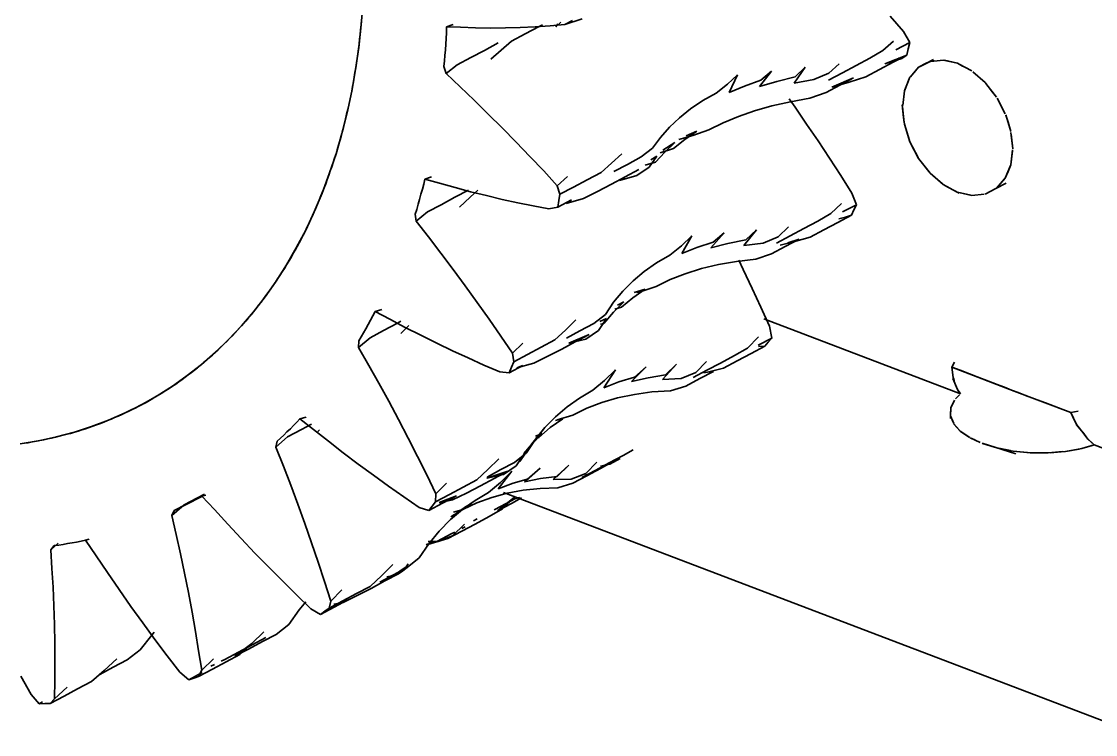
# Model space of a CAD drawing. Header units: millimetres. Extents: x 0 to 420, y 0 to 297.
# Drawn here: x 122.04 to 142.28, y 140.88 to 154.31 of the extents above; entities that cross this region are included whole.
import ezdxf

# ---------------------------------------------------------------- set-up
doc = ezdxf.new("R2010")
doc.units = ezdxf.units.MM
doc.header["$LTSCALE"] = 6
doc.layers.add('VISIVEL', color=7, linetype='Continuous', lineweight=35)

msp = doc.modelspace()

# ---------------------------------------------------------------- linework, layer by layer
at = {"layer": 'VISIVEL'}
for p, q in [((128.442, 154.249), (128.478, 154.681)), ((138.662, 154.121), (138.41, 154.413)), ((128.398, 153.825), (128.442, 154.249)), ((128.434, 154.157), (128.442, 154.249)), ((128.442, 154.249), (128.45, 154.341)), ((130.05, 154.101), (130.054, 154.209)), ((130.174, 154.253), (130.054, 154.209)), ((130.054, 154.209), (130.314, 154.205)), ((130.314, 154.205), (130.598, 154.193)), ((130.598, 154.193), (130.882, 154.189)), ((130.882, 154.189), (131.162, 154.193)), ((131.162, 154.193), (131.442, 154.201)), ((131.442, 154.201), (131.722, 154.213)), ((131.794, 154.217), (131.534, 154.077)), ((132.002, 154.229), (131.722, 154.213)), ((131.858, 154.249), (131.794, 154.217)), ((132.002, 154.229), (132.282, 154.253)), ((132.206, 154.297), (132.11, 154.213)), ((132.15, 154.269), (132.11, 154.213)), ((132.606, 154.365), (132.282, 154.253)), ((132.282, 154.253), (132.422, 154.329)), ((128.414, 153.977), (128.426, 154.069)), ((128.426, 154.069), (128.434, 154.157)), ((130.038, 153.885), (130.042, 153.993)), ((130.042, 153.993), (130.05, 154.101)), ((131.534, 154.077), (131.274, 153.941)), ((138.778, 153.917), (138.662, 154.121)), ((128.338, 153.409), (128.398, 153.825)), ((128.382, 153.705), (128.394, 153.797)), ((128.394, 153.797), (128.406, 153.885)), ((128.406, 153.885), (128.414, 153.977)), ((130.022, 153.673), (130.03, 153.781)), ((130.03, 153.781), (130.038, 153.885)), ((131.026, 153.909), (130.77, 153.769)), ((131.274, 153.941), (131.078, 153.773)), ((138.47, 153.941), (138.274, 153.765)), ((138.778, 153.917), (138.518, 153.777)), ((138.726, 153.681), (138.75, 153.797)), ((138.75, 153.797), (138.778, 153.917)), ((128.354, 153.525), (128.37, 153.617)), ((128.37, 153.617), (128.382, 153.705)), ((130.014, 153.569), (130.022, 153.673)), ((130.51, 153.633), (130.25, 153.497)), ((130.77, 153.769), (130.51, 153.633)), ((131.078, 153.773), (130.886, 153.601)), ((138.026, 153.621), (137.766, 153.485)), ((138.274, 153.765), (138.026, 153.621)), ((138.306, 153.517), (138.726, 153.681)), ((138.63, 153.613), (138.306, 153.517)), ((138.726, 153.681), (138.466, 153.545)), ((138.57, 153.625), (138.63, 153.613)), ((138.63, 153.613), (138.726, 153.681)), ((138.962, 153.457), (139.226, 153.597)), ((139.41, 153.585), (139.178, 153.561)), ((139.41, 153.585), (139.302, 153.573)), ((139.41, 153.585), (139.678, 153.525)), ((139.678, 153.525), (139.43, 153.581)), ((128.266, 152.997), (128.338, 153.409)), ((128.326, 153.349), (128.342, 153.437)), ((128.342, 153.437), (128.354, 153.525)), ((130.002, 153.465), (130.014, 153.569)), ((130.046, 153.333), (130.002, 153.465)), ((130.25, 153.497), (130.046, 153.333)), ((136.174, 153.377), (135.95, 153.089)), ((136.174, 153.377), (135.97, 153.205)), ((136.81, 153.449), (136.602, 153.149)), ((136.81, 153.449), (136.618, 153.269)), ((137.446, 153.517), (137.254, 153.337)), ((137.766, 153.485), (137.51, 153.345)), ((138.21, 153.409), (137.95, 153.269)), ((138.466, 153.545), (138.21, 153.409)), ((138.946, 153.449), (138.794, 153.273)), ((138.862, 153.353), (138.946, 153.449)), ((138.946, 153.449), (139.09, 153.525)), ((139.162, 153.561), (138.962, 153.457)), ((139.09, 153.525), (139.162, 153.561)), ((139.162, 153.561), (139.246, 153.569)), ((139.678, 153.525), (139.774, 153.473)), ((139.946, 153.381), (139.698, 153.513)), ((128.282, 153.085), (128.298, 153.173)), ((128.298, 153.173), (128.314, 153.261)), ((128.314, 153.261), (128.326, 153.349)), ((130.31, 153.081), (130.046, 153.333)), ((135.534, 153.305), (135.342, 153.129)), ((135.534, 153.305), (135.374, 152.977)), ((135.97, 153.205), (135.662, 153.097)), ((136.274, 153.185), (135.95, 153.089)), ((136.618, 153.269), (136.274, 153.185)), ((136.974, 153.217), (136.602, 153.149)), ((137.254, 153.337), (136.974, 153.217)), ((137.51, 153.345), (137.25, 153.209)), ((137.718, 153.249), (137.31, 153.077)), ((137.718, 153.249), (137.458, 153.113)), ((137.95, 153.269), (137.634, 153.169)), ((138.678, 153.009), (138.782, 153.261)), ((138.782, 153.261), (138.686, 153.025)), ((138.782, 153.261), (138.862, 153.353)), ((140.198, 153.165), (139.966, 153.365)), ((128.178, 152.593), (128.266, 152.997)), ((128.246, 152.909), (128.266, 152.997)), ((128.266, 152.997), (128.282, 153.085)), ((130.574, 152.829), (130.31, 153.081)), ((135.342, 153.129), (135.13, 152.965)), ((135.662, 153.097), (135.374, 152.977)), ((137.202, 152.973), (136.898, 152.865)), ((137.458, 153.113), (137.202, 152.973)), ((137.634, 153.169), (137.31, 153.077)), ((138.678, 153.009), (138.646, 152.729)), ((140.314, 153.013), (140.198, 153.165)), ((140.414, 152.889), (140.214, 153.145)), ((140.314, 153.013), (140.414, 152.889)), ((128.21, 152.737), (128.23, 152.825)), ((128.23, 152.825), (128.246, 152.909)), ((130.838, 152.569), (130.574, 152.829)), ((134.878, 152.821), (134.65, 152.665)), ((135.13, 152.965), (134.878, 152.821)), ((136.53, 152.801), (136.182, 152.721)), ((136.618, 152.701), (136.506, 152.857)), ((136.898, 152.865), (136.53, 152.801)), ((140.578, 152.573), (140.426, 152.865)), ((140.438, 152.841), (140.578, 152.573)), ((128.078, 152.201), (128.178, 152.593)), ((128.15, 152.481), (128.17, 152.565)), ((128.17, 152.565), (128.19, 152.653)), ((128.19, 152.653), (128.21, 152.737)), ((131.102, 152.309), (130.838, 152.569)), ((134.65, 152.665), (134.438, 152.497)), ((135.854, 152.629), (135.55, 152.521)), ((136.182, 152.721), (135.854, 152.629)), ((136.834, 152.381), (136.618, 152.701)), ((138.662, 152.501), (138.638, 152.741)), ((138.642, 152.705), (138.674, 152.401)), ((128.11, 152.313), (128.13, 152.397)), ((128.13, 152.397), (128.15, 152.481)), ((134.438, 152.497), (134.25, 152.321)), ((135.262, 152.405), (134.994, 152.273)), ((135.55, 152.521), (135.262, 152.405)), ((137.054, 152.061), (136.834, 152.381)), ((138.678, 152.377), (138.662, 152.501)), ((138.782, 152.045), (138.678, 152.377)), ((138.678, 152.377), (138.774, 152.069)), ((140.682, 152.241), (140.586, 152.553)), ((140.63, 152.413), (140.586, 152.549)), ((140.682, 152.241), (140.63, 152.413)), ((127.97, 151.817), (128.078, 152.201)), ((128.066, 152.145), (128.086, 152.229)), ((128.086, 152.229), (128.11, 152.313)), ((131.362, 152.041), (131.102, 152.309)), ((134.25, 152.321), (134.082, 152.129)), ((134.69, 152.165), (134.43, 152.089)), ((134.77, 152.245), (134.538, 152.089)), ((134.77, 152.245), (134.566, 152.157)), ((134.994, 152.273), (134.69, 152.165)), ((140.718, 151.913), (140.682, 152.221)), ((140.718, 151.913), (140.686, 152.189)), ((127.994, 151.897), (128.018, 151.981)), ((128.018, 151.981), (128.042, 152.065)), ((128.042, 152.065), (128.066, 152.145)), ((131.622, 151.769), (131.362, 152.041)), ((134.082, 152.129), (133.934, 151.925)), ((134.35, 152.033), (134.126, 151.889)), ((134.35, 152.033), (134.162, 151.853)), ((134.538, 152.089), (134.33, 151.917)), ((137.266, 151.737), (137.054, 152.061)), ((138.946, 151.733), (138.782, 152.045)), ((138.782, 152.045), (138.934, 151.753)), ((127.842, 151.441), (127.97, 151.817)), ((127.942, 151.737), (127.97, 151.817)), ((127.97, 151.817), (127.994, 151.897)), ((131.882, 151.497), (131.622, 151.769)), ((133.354, 151.817), (133.162, 151.641)), ((133.718, 151.761), (133.458, 151.621)), ((133.934, 151.925), (133.718, 151.761)), ((134.014, 151.773), (133.87, 151.569)), ((134.014, 151.773), (133.898, 151.705)), ((134.162, 151.853), (133.986, 151.661)), ((134.33, 151.917), (134.078, 151.837)), ((140.682, 151.613), (140.714, 151.893)), ((140.682, 151.613), (140.714, 151.877)), ((127.862, 151.497), (127.89, 151.577)), ((127.89, 151.577), (127.918, 151.657)), ((127.918, 151.657), (127.942, 151.737)), ((133.162, 151.641), (132.962, 151.469)), ((133.458, 151.621), (133.202, 151.485)), ((133.87, 151.569), (133.634, 151.413)), ((133.986, 151.661), (133.794, 151.605)), ((137.478, 151.409), (137.266, 151.737)), ((138.946, 151.733), (139.162, 151.457)), ((138.946, 151.733), (139.146, 151.477)), ((140.578, 151.361), (140.674, 151.597)), ((140.63, 151.489), (140.682, 151.613)), ((127.706, 151.077), (127.842, 151.441)), ((127.806, 151.337), (127.834, 151.417)), ((127.834, 151.417), (127.862, 151.497)), ((129.766, 151.385), (129.646, 151.345)), ((132.138, 151.217), (131.882, 151.497)), ((132.33, 151.393), (132.138, 151.217)), ((132.962, 151.469), (132.702, 151.329)), ((133.418, 151.385), (133.158, 151.245)), ((133.634, 151.413), (133.31, 151.317)), ((133.31, 151.317), (133.418, 151.385)), ((133.674, 151.521), (133.418, 151.385)), ((137.69, 151.081), (137.478, 151.409)), ((139.162, 151.457), (139.41, 151.241)), ((139.162, 151.457), (139.394, 151.257)), ((140.414, 151.173), (140.578, 151.361)), ((140.578, 151.361), (140.63, 151.489)), ((127.718, 151.105), (127.746, 151.181)), ((127.746, 151.181), (127.778, 151.257)), ((127.778, 151.257), (127.806, 151.337)), ((129.57, 151.057), (129.598, 151.153)), ((129.598, 151.153), (129.622, 151.249)), ((129.622, 151.249), (129.646, 151.345)), ((129.646, 151.345), (129.918, 151.269)), ((129.918, 151.269), (130.214, 151.185)), ((130.214, 151.185), (130.506, 151.105)), ((132.186, 151.057), (132.138, 151.217)), ((132.446, 151.193), (132.186, 151.057)), ((132.702, 151.329), (132.446, 151.193)), ((133.158, 151.245), (132.898, 151.109)), ((139.41, 151.241), (139.51, 151.185)), ((139.41, 151.241), (139.658, 151.105)), ((139.51, 151.185), (139.71, 151.081)), ((140.198, 151.061), (140.398, 151.165)), ((140.398, 151.165), (140.594, 151.269)), ((140.414, 151.173), (140.566, 151.349)), ((127.558, 150.725), (127.706, 151.077)), ((127.622, 150.873), (127.654, 150.949)), ((127.654, 150.949), (127.686, 151.025)), ((127.686, 151.025), (127.718, 151.105)), ((129.518, 150.869), (129.542, 150.961)), ((129.542, 150.961), (129.57, 151.057)), ((130.206, 151.001), (129.95, 150.861)), ((130.466, 151.137), (130.206, 151.001)), ((130.494, 151.001), (130.298, 150.813)), ((130.642, 151.137), (130.494, 151.001)), ((130.506, 151.105), (130.802, 151.033)), ((130.802, 151.033), (131.098, 150.961)), ((131.098, 150.961), (131.394, 150.897)), ((132.406, 150.953), (132.146, 150.817)), ((132.166, 150.937), (132.186, 151.057)), ((132.634, 150.977), (132.306, 150.881)), ((132.306, 150.881), (132.406, 150.953)), ((132.898, 151.109), (132.634, 150.977)), ((137.774, 150.861), (137.69, 151.081)), ((139.678, 151.097), (139.93, 151.041)), ((139.702, 151.093), (139.946, 151.037)), ((139.946, 151.037), (140.178, 151.061)), ((139.946, 151.037), (140.178, 151.057)), ((127.558, 150.725), (127.59, 150.797)), ((127.59, 150.797), (127.622, 150.873)), ((129.462, 150.681), (129.49, 150.773)), ((129.49, 150.773), (129.518, 150.869)), ((129.95, 150.861), (129.69, 150.725)), ((131.394, 150.897), (131.686, 150.837)), ((131.686, 150.837), (131.982, 150.785)), ((131.982, 150.785), (132.146, 150.817)), ((132.146, 150.817), (132.166, 150.937)), ((137.494, 150.885), (137.294, 150.693)), ((137.774, 150.861), (137.514, 150.725)), ((137.678, 150.661), (137.726, 150.761)), ((137.726, 150.761), (137.774, 150.861)), ((127.398, 150.381), (127.558, 150.725)), ((127.458, 150.501), (127.49, 150.577)), ((127.49, 150.577), (127.526, 150.649)), ((127.526, 150.649), (127.558, 150.725)), ((129.478, 150.549), (129.462, 150.681)), ((129.69, 150.725), (129.478, 150.549)), ((129.714, 150.253), (129.478, 150.549)), ((137.046, 150.549), (136.786, 150.413)), ((137.294, 150.693), (137.046, 150.549)), ((137.678, 150.661), (137.422, 150.525)), ((137.566, 150.625), (137.442, 150.593)), ((137.566, 150.625), (137.678, 150.661)), ((127.222, 150.049), (127.398, 150.381)), ((127.35, 150.285), (127.386, 150.357)), ((127.386, 150.357), (127.422, 150.429)), ((127.422, 150.429), (127.458, 150.501)), ((135.89, 150.389), (135.654, 150.093)), ((135.89, 150.389), (135.69, 150.197)), ((136.494, 150.445), (136.298, 150.253)), ((136.786, 150.413), (136.526, 150.273)), ((137.162, 150.385), (136.902, 150.249)), ((137.422, 150.525), (137.162, 150.385)), ((127.238, 150.073), (127.274, 150.145)), ((127.274, 150.145), (127.314, 150.213)), ((127.314, 150.213), (127.35, 150.285)), ((129.946, 149.949), (129.714, 150.253)), ((134.674, 150.277), (134.478, 150.085)), ((134.674, 150.277), (134.486, 149.941)), ((135.074, 150.153), (134.77, 150.053)), ((135.282, 150.333), (135.03, 150.049)), ((135.282, 150.333), (135.074, 150.153)), ((135.69, 150.197), (135.354, 150.129)), ((136.014, 150.137), (135.654, 150.093)), ((136.298, 150.253), (136.014, 150.137)), ((136.526, 150.273), (136.27, 150.137)), ((136.59, 150.161), (136.334, 150.097)), ((136.694, 150.213), (136.434, 150.073)), ((136.694, 150.213), (136.482, 150.145)), ((136.902, 150.249), (136.59, 150.161)), ((127.038, 149.729), (127.222, 150.049)), ((127.158, 149.933), (127.198, 150.005)), ((127.198, 150.005), (127.238, 150.073)), ((130.174, 149.641), (129.946, 149.949)), ((134.478, 150.085), (134.258, 149.909)), ((134.77, 150.053), (134.486, 149.941)), ((135.354, 150.129), (135.03, 150.049)), ((136.174, 149.937), (135.878, 149.837)), ((136.434, 150.073), (136.174, 149.937)), ((127.038, 149.729), (127.078, 149.797)), ((127.078, 149.797), (127.122, 149.865)), ((127.122, 149.865), (127.158, 149.933)), ((134.01, 149.765), (133.778, 149.605)), ((134.258, 149.909), (134.01, 149.765)), ((135.174, 149.733), (134.854, 149.657)), ((135.514, 149.793), (135.174, 149.733)), ((135.878, 149.837), (135.514, 149.793)), ((135.642, 149.637), (135.558, 149.813)), ((126.842, 149.421), (127.038, 149.729)), ((126.914, 149.529), (126.958, 149.597)), ((126.958, 149.597), (126.998, 149.661)), ((126.998, 149.661), (127.038, 149.729)), ((130.402, 149.333), (130.174, 149.641)), ((133.778, 149.605), (133.566, 149.429)), ((134.55, 149.561), (134.262, 149.449)), ((134.854, 149.657), (134.55, 149.561)), ((135.81, 149.285), (135.642, 149.637)), ((126.634, 149.125), (126.842, 149.421)), ((126.742, 149.273), (126.786, 149.337)), ((126.786, 149.337), (126.83, 149.401)), ((126.83, 149.401), (126.87, 149.465)), ((126.87, 149.465), (126.914, 149.529)), ((130.63, 149.021), (130.402, 149.333)), ((133.566, 149.429), (133.37, 149.233)), ((134.262, 149.449), (133.998, 149.317)), ((126.418, 148.845), (126.634, 149.125)), ((126.606, 149.085), (126.65, 149.149)), ((126.65, 149.149), (126.694, 149.209)), ((126.694, 149.209), (126.742, 149.273)), ((133.37, 149.233), (133.198, 149.025)), ((133.794, 149.269), (133.562, 149.109)), ((133.794, 149.269), (133.586, 149.205)), ((133.698, 149.221), (133.634, 149.205)), ((133.998, 149.317), (133.698, 149.221)), ((135.974, 148.929), (135.81, 149.285)), ((126.466, 148.905), (126.51, 148.965)), ((126.51, 148.965), (126.558, 149.025)), ((126.558, 149.025), (126.606, 149.085)), ((130.854, 148.705), (130.63, 149.021)), ((133.198, 149.025), (133.046, 148.793)), ((133.39, 149.029), (133.198, 148.833)), ((133.346, 148.929), (133.222, 148.893)), ((133.39, 149.029), (133.274, 148.965)), ((133.562, 149.109), (133.346, 148.929)), ((136.134, 148.573), (135.974, 148.929)), ((126.186, 148.577), (126.418, 148.845)), ((126.27, 148.669), (126.318, 148.729)), ((126.318, 148.729), (126.37, 148.785)), ((126.37, 148.785), (126.418, 148.845)), ((126.418, 148.845), (126.466, 148.905)), ((128.622, 148.685), (128.666, 148.765)), ((128.666, 148.765), (128.71, 148.849)), ((128.83, 148.885), (128.71, 148.849)), ((128.71, 148.849), (128.982, 148.705)), ((133.046, 148.793), (132.826, 148.621)), ((133.198, 148.833), (133.018, 148.625)), ((125.946, 148.321), (126.186, 148.577)), ((126.118, 148.501), (126.17, 148.557)), ((126.17, 148.557), (126.222, 148.613)), ((126.222, 148.613), (126.27, 148.669)), ((128.49, 148.449), (128.534, 148.525)), ((128.534, 148.525), (128.578, 148.605)), ((128.578, 148.605), (128.622, 148.685)), ((129.126, 148.629), (128.866, 148.493)), ((128.982, 148.705), (129.274, 148.549)), ((129.19, 148.665), (129.126, 148.629)), ((129.342, 148.585), (129.19, 148.433)), ((129.274, 148.549), (129.57, 148.401)), ((131.074, 148.385), (130.854, 148.705)), ((132.49, 148.689), (132.294, 148.497)), ((132.826, 148.621), (132.566, 148.485)), ((133.066, 148.717), (132.914, 148.489)), ((133.066, 148.717), (132.942, 148.661)), ((133.018, 148.625), (132.954, 148.609)), ((136.03, 148.713), (139.734, 147.297)), ((136.182, 148.349), (136.134, 148.573)), ((125.698, 148.081), (125.946, 148.321)), ((125.914, 148.285), (125.966, 148.337)), ((125.966, 148.337), (126.018, 148.393)), ((126.018, 148.393), (126.07, 148.445)), ((126.07, 148.445), (126.118, 148.501)), ((128.61, 148.353), (128.394, 148.169)), ((128.398, 148.293), (128.446, 148.369)), ((128.446, 148.369), (128.49, 148.449)), ((128.866, 148.493), (128.61, 148.353)), ((129.57, 148.401), (129.866, 148.253)), ((131.294, 148.061), (131.074, 148.385)), ((132.294, 148.497), (132.094, 148.313)), ((132.566, 148.485), (132.31, 148.345)), ((132.738, 148.417), (132.358, 148.249)), ((132.678, 148.329), (132.358, 148.249)), ((132.738, 148.417), (132.478, 148.277)), ((132.914, 148.489), (132.678, 148.329)), ((135.93, 148.369), (135.722, 148.161)), ((136.182, 148.349), (135.922, 148.213)), ((136.114, 148.273), (136.182, 148.349)), ((125.698, 148.081), (125.75, 148.129)), ((125.75, 148.129), (125.806, 148.181)), ((125.806, 148.181), (125.858, 148.233)), ((125.858, 148.233), (125.914, 148.285)), ((128.394, 148.169), (128.398, 148.293)), ((128.586, 147.833), (128.394, 148.169)), ((129.866, 148.253), (130.162, 148.109)), ((131.49, 148.253), (131.294, 148.061)), ((131.834, 148.177), (131.574, 148.037)), ((132.094, 148.313), (131.834, 148.177)), ((132.222, 148.141), (131.962, 148.005)), ((132.478, 148.277), (132.222, 148.141)), ((135.722, 148.161), (135.474, 148.017)), ((136.046, 148.193), (135.79, 148.057)), ((135.926, 148.189), (136.046, 148.193)), ((136.046, 148.193), (136.114, 148.273)), ((125.438, 147.853), (125.698, 148.081)), ((125.474, 147.885), (125.53, 147.933)), ((125.53, 147.933), (125.586, 147.981)), ((125.586, 147.981), (125.642, 148.029)), ((125.642, 148.029), (125.698, 148.081)), ((130.162, 148.109), (130.458, 147.973)), ((130.458, 147.973), (130.754, 147.837)), ((131.318, 147.901), (131.294, 148.061)), ((131.574, 148.037), (131.318, 147.901)), ((131.962, 148.005), (131.694, 147.873)), ((135.474, 148.017), (135.214, 147.877)), ((135.53, 147.921), (135.27, 147.781)), ((135.79, 148.057), (135.53, 147.921)), ((125.166, 147.641), (125.438, 147.853)), ((125.246, 147.697), (125.302, 147.745)), ((125.302, 147.745), (125.362, 147.789)), ((125.362, 147.789), (125.418, 147.837)), ((125.418, 147.837), (125.474, 147.885)), ((128.774, 147.497), (128.586, 147.833)), ((130.754, 147.837), (131.054, 147.709)), ((131.054, 147.709), (131.23, 147.693)), ((131.49, 147.833), (131.23, 147.693)), ((131.23, 147.693), (131.274, 147.797)), ((131.274, 147.797), (131.318, 147.901)), ((131.694, 147.873), (131.374, 147.789)), ((131.374, 147.789), (131.49, 147.833)), ((133.234, 147.749), (133.014, 147.413)), ((133.234, 147.749), (133.03, 147.549)), ((133.81, 147.805), (133.534, 147.533)), ((133.81, 147.805), (133.594, 147.609)), ((134.382, 147.857), (134.118, 147.565)), ((134.382, 147.857), (134.178, 147.653)), ((134.954, 147.741), (134.698, 147.605)), ((134.95, 147.909), (134.746, 147.701)), ((135.082, 147.721), (134.822, 147.585)), ((135.214, 147.877), (134.954, 147.741)), ((135.27, 147.781), (134.966, 147.705)), ((134.966, 147.705), (135.082, 147.721)), ((139.574, 147.797), (139.622, 147.897)), ((139.598, 147.605), (139.574, 147.797)), ((139.574, 147.797), (140.746, 147.349)), ((139.574, 147.797), (139.726, 147.741)), ((139.726, 147.741), (140.046, 147.617)), ((124.89, 147.441), (125.166, 147.641)), ((124.95, 147.481), (125.01, 147.525)), ((125.01, 147.525), (125.07, 147.569)), ((125.07, 147.569), (125.126, 147.609)), ((125.126, 147.609), (125.186, 147.653)), ((125.186, 147.653), (125.246, 147.697)), ((133.03, 147.549), (132.81, 147.365)), ((133.298, 147.521), (133.014, 147.413)), ((133.594, 147.609), (133.298, 147.521)), ((133.85, 147.601), (133.534, 147.533)), ((134.178, 147.653), (133.85, 147.601)), ((134.47, 147.589), (134.118, 147.565)), ((134.746, 147.701), (134.47, 147.589)), ((134.822, 147.585), (134.562, 147.445)), ((134.966, 147.705), (134.902, 147.693)), ((139.678, 147.381), (139.59, 147.589)), ((139.598, 147.605), (139.622, 147.513)), ((139.622, 147.513), (139.606, 147.585)), ((140.046, 147.617), (140.262, 147.537)), ((140.262, 147.537), (140.426, 147.473)), ((124.602, 147.257), (124.89, 147.441)), ((124.642, 147.285), (124.706, 147.321)), ((124.706, 147.321), (124.766, 147.361)), ((124.766, 147.361), (124.826, 147.401)), ((124.826, 147.401), (124.89, 147.441)), ((124.89, 147.441), (124.95, 147.481)), ((128.962, 147.157), (128.774, 147.497)), ((132.81, 147.365), (132.558, 147.217)), ((133.922, 147.333), (133.59, 147.285)), ((134.27, 147.353), (133.922, 147.333)), ((134.562, 147.445), (134.27, 147.353)), ((139.678, 147.381), (139.642, 147.465)), ((139.678, 147.381), (139.734, 147.297)), ((139.686, 147.369), (139.734, 147.297)), ((140.426, 147.473), (140.566, 147.421)), ((140.566, 147.421), (140.694, 147.369)), ((140.694, 147.369), (140.822, 147.321)), ((140.746, 147.349), (141.81, 146.945)), ((140.822, 147.321), (140.962, 147.269)), ((124.39, 147.137), (124.262, 147.069)), ((124.302, 147.089), (124.602, 147.257)), ((124.37, 147.125), (124.306, 147.089)), ((124.326, 147.101), (124.39, 147.137)), ((124.39, 147.137), (124.454, 147.173)), ((124.454, 147.173), (124.518, 147.209)), ((124.518, 147.209), (124.578, 147.245)), ((124.578, 147.245), (124.642, 147.285)), ((129.146, 146.813), (128.962, 147.157)), ((132.558, 147.217), (132.326, 147.053)), ((132.978, 147.133), (132.694, 147.025)), ((133.274, 147.221), (132.978, 147.133)), ((133.59, 147.285), (133.274, 147.221)), ((139.622, 147.181), (139.554, 147.033)), ((139.622, 147.181), (139.562, 147.057)), ((139.714, 147.277), (139.642, 147.201)), ((140.962, 147.269), (141.126, 147.205)), ((141.126, 147.205), (141.338, 147.125)), ((141.338, 147.125), (141.662, 147.001)), ((123.686, 146.801), (123.998, 146.937)), ((123.866, 146.877), (123.934, 146.909)), ((123.934, 146.909), (123.998, 146.937)), ((123.998, 146.937), (124.302, 147.089)), ((123.998, 146.937), (124.066, 146.969)), ((124.066, 146.969), (124.13, 147.001)), ((124.13, 147.001), (124.198, 147.033)), ((124.198, 147.033), (124.262, 147.069)), ((124.262, 147.069), (124.326, 147.101)), ((132.326, 147.053), (132.106, 146.865)), ((132.694, 147.025), (132.43, 146.897)), ((139.554, 147.033), (139.546, 146.909)), ((139.546, 146.833), (139.546, 146.909)), ((139.554, 147.033), (139.55, 146.957)), ((141.81, 146.945), (141.662, 147.001)), ((141.81, 146.945), (141.95, 146.969)), ((141.878, 146.805), (141.81, 146.945)), ((141.918, 146.717), (141.81, 146.945)), ((123.366, 146.681), (123.686, 146.801)), ((123.39, 146.689), (123.458, 146.713)), ((123.458, 146.713), (123.53, 146.741)), ((123.53, 146.741), (123.598, 146.765)), ((123.598, 146.765), (123.666, 146.793)), ((123.666, 146.793), (123.734, 146.821)), ((123.734, 146.821), (123.798, 146.849)), ((123.798, 146.849), (123.866, 146.877)), ((127.11, 146.641), (127.17, 146.701)), ((127.17, 146.701), (127.23, 146.765)), ((127.23, 146.765), (127.286, 146.825)), ((127.406, 146.861), (127.286, 146.825)), ((127.286, 146.825), (127.546, 146.625)), ((127.51, 146.729), (127.318, 146.625)), ((129.326, 146.465), (129.146, 146.813)), ((132.106, 146.865), (131.906, 146.661)), ((132.242, 146.825), (132.006, 146.661)), ((132.242, 146.825), (132.102, 146.797)), ((132.43, 146.897), (132.134, 146.805)), ((132.134, 146.805), (132.242, 146.825)), ((139.546, 146.885), (139.606, 146.737)), ((139.546, 146.881), (139.598, 146.761)), ((139.61, 146.733), (139.71, 146.617)), ((139.61, 146.729), (139.73, 146.597)), ((141.878, 146.805), (141.918, 146.717)), ((141.918, 146.717), (141.994, 146.625)), ((141.922, 146.713), (142.018, 146.597)), ((122.682, 146.481), (122.754, 146.497)), ((122.706, 146.485), (123.042, 146.577)), ((122.754, 146.497), (122.826, 146.517)), ((122.826, 146.517), (122.898, 146.537)), ((122.898, 146.537), (122.97, 146.553)), ((122.97, 146.553), (123.042, 146.577)), ((123.042, 146.577), (123.366, 146.681)), ((123.042, 146.577), (123.11, 146.597)), ((123.11, 146.597), (123.182, 146.617)), ((123.182, 146.617), (123.25, 146.641)), ((123.25, 146.641), (123.322, 146.665)), ((123.322, 146.665), (123.39, 146.689)), ((126.926, 146.465), (126.986, 146.521)), ((126.986, 146.521), (127.046, 146.581)), ((127.046, 146.581), (127.11, 146.641)), ((127.318, 146.625), (127.058, 146.485)), ((127.546, 146.625), (127.826, 146.405)), ((127.658, 146.617), (127.606, 146.565)), ((131.842, 146.581), (131.594, 146.273)), ((131.854, 146.549), (131.65, 146.341)), ((131.906, 146.661), (131.658, 146.353)), ((131.842, 146.581), (131.658, 146.353)), ((131.906, 146.661), (131.722, 146.433)), ((131.854, 146.549), (131.73, 146.497)), ((132.006, 146.661), (131.79, 146.473)), ((139.73, 146.597), (139.91, 146.473)), ((139.73, 146.597), (139.882, 146.489)), ((142.098, 146.493), (142.018, 146.597)), ((142.134, 146.441), (142.038, 146.573)), ((122.022, 146.357), (122.366, 146.413)), ((122.022, 146.357), (122.098, 146.369)), ((122.098, 146.369), (122.17, 146.377)), ((122.17, 146.377), (122.246, 146.393)), ((122.246, 146.393), (122.318, 146.405)), ((122.318, 146.405), (122.39, 146.417)), ((122.366, 146.413), (122.706, 146.485)), ((122.39, 146.417), (122.466, 146.433)), ((122.466, 146.433), (122.538, 146.449)), ((122.538, 146.449), (122.61, 146.465)), ((122.61, 146.465), (122.682, 146.481)), ((127.058, 146.485), (126.838, 146.293)), ((126.838, 146.293), (126.862, 146.405)), ((126.978, 145.937), (126.838, 146.293)), ((126.862, 146.405), (126.926, 146.465)), ((127.826, 146.405), (128.106, 146.189)), ((129.502, 146.117), (129.326, 146.465)), ((131.658, 146.353), (131.43, 146.021)), ((131.65, 146.341), (131.51, 146.173)), ((131.722, 146.433), (131.558, 146.185)), ((131.658, 146.353), (131.722, 146.433)), ((131.79, 146.473), (131.73, 146.457)), ((139.914, 146.469), (140.106, 146.381)), ((139.946, 146.453), (140.002, 146.429)), ((140.774, 146.165), (140.142, 146.365)), ((140.146, 146.361), (140.374, 146.293)), ((142.254, 146.337), (142.018, 146.265)), ((142.022, 146.269), (142.214, 146.325)), ((142.134, 146.441), (142.098, 146.493)), ((142.134, 146.441), (142.254, 146.337)), ((142.234, 146.353), (142.138, 146.441)), ((142.826, 146.117), (142.254, 146.337)), ((128.106, 146.189), (128.39, 145.973)), ((129.678, 145.769), (129.502, 146.117)), ((131.558, 146.185), (131.334, 146.005)), ((131.53, 146.193), (131.366, 145.941)), ((131.594, 146.273), (131.43, 146.021)), ((133.378, 146.133), (133.118, 145.997)), ((133.566, 146.245), (133.378, 146.133)), ((140.486, 146.265), (140.418, 146.277)), ((140.422, 146.277), (140.674, 146.229)), ((140.486, 146.265), (140.722, 146.217)), ((140.726, 146.217), (141.046, 146.185)), ((140.726, 146.217), (140.998, 146.193)), ((141.046, 146.185), (141.382, 146.185)), ((141.05, 146.185), (141.33, 146.185)), ((141.386, 146.185), (141.658, 146.209)), ((141.63, 146.205), (141.422, 146.189)), ((141.71, 146.213), (141.63, 146.205)), ((142.018, 146.265), (141.71, 146.213)), ((141.714, 146.213), (141.97, 146.257)), ((127.118, 145.577), (126.978, 145.937)), ((128.39, 145.973), (128.674, 145.765)), ((131.034, 146.073), (130.83, 145.869)), ((131.334, 146.005), (131.074, 145.869)), ((131.366, 145.941), (131.126, 145.777)), ((131.818, 145.897), (131.518, 145.641)), ((131.818, 145.897), (131.598, 145.697)), ((132.354, 145.953), (132.062, 145.681)), ((132.354, 145.953), (132.138, 145.741)), ((132.886, 146.009), (132.674, 145.797)), ((133.038, 145.941), (132.694, 145.753)), ((132.954, 145.889), (132.694, 145.753)), ((133.118, 145.997), (132.862, 145.861)), ((133.126, 145.973), (132.95, 145.933)), ((133.294, 146.081), (132.954, 145.889)), ((132.954, 145.889), (133.038, 145.941)), ((133.322, 146.077), (133.126, 145.973)), ((133.126, 145.973), (133.21, 146.025)), ((133.21, 146.025), (133.294, 146.081)), ((128.674, 145.765), (128.958, 145.557)), ((129.85, 145.413), (129.678, 145.769)), ((130.83, 145.869), (130.622, 145.677)), ((130.946, 145.705), (130.69, 145.565)), ((131.206, 145.841), (130.814, 145.709)), ((131.126, 145.777), (130.814, 145.709)), ((131.074, 145.869), (130.818, 145.729)), ((131.206, 145.841), (130.946, 145.705)), ((131.282, 145.841), (131.026, 145.509)), ((131.282, 145.841), (131.07, 145.629)), ((131.598, 145.697), (131.306, 145.613)), ((131.822, 145.701), (131.518, 145.641)), ((132.138, 145.741), (131.822, 145.701)), ((132.398, 145.689), (132.062, 145.681)), ((132.674, 145.797), (132.398, 145.689)), ((132.694, 145.753), (132.434, 145.613)), ((132.862, 145.861), (132.602, 145.721)), ((127.25, 145.217), (127.118, 145.577)), ((128.958, 145.557), (129.25, 145.357)), ((130.054, 145.617), (129.85, 145.413)), ((130.362, 145.537), (130.106, 145.401)), ((130.622, 145.677), (130.362, 145.537)), ((130.69, 145.565), (130.43, 145.429)), ((131.07, 145.629), (130.842, 145.441)), ((131.306, 145.613), (131.026, 145.509)), ((131.498, 145.485), (131.194, 145.429)), ((131.814, 145.517), (131.498, 145.485)), ((132.15, 145.525), (131.814, 145.517)), ((132.434, 145.613), (132.15, 145.525)), ((125.362, 145.341), (125.106, 145.205)), ((125.498, 145.397), (125.222, 145.249)), ((125.222, 145.249), (125.294, 145.289)), ((125.49, 145.393), (125.294, 145.289)), ((125.294, 145.289), (125.366, 145.329)), ((125.494, 145.409), (125.362, 145.341)), ((125.366, 145.329), (125.442, 145.369)), ((125.514, 145.389), (125.442, 145.369)), ((125.442, 145.369), (125.678, 145.117)), ((129.25, 145.357), (129.538, 145.157)), ((129.846, 145.265), (129.85, 145.413)), ((130.106, 145.401), (129.846, 145.265)), ((130.238, 145.373), (129.914, 145.253)), ((130.166, 145.301), (129.914, 145.245)), ((130.238, 145.373), (129.978, 145.237)), ((130.43, 145.429), (130.166, 145.301)), ((130.59, 145.289), (130.27, 145.065)), ((130.59, 145.289), (130.35, 145.121)), ((130.842, 145.441), (130.59, 145.289)), ((130.902, 145.345), (130.622, 145.241)), ((131.194, 145.429), (130.902, 145.345)), ((131.334, 145.349), (131.014, 145.093)), ((131.338, 145.317), (131.078, 145.181)), ((131.334, 145.349), (131.106, 145.133)), ((145.222, 140.065), (131.126, 145.441)), ((131.466, 145.337), (131.274, 145.233)), ((131.338, 145.317), (131.434, 145.345)), ((125.106, 145.205), (124.874, 145.005)), ((124.874, 145.005), (124.922, 145.101)), ((124.922, 145.101), (124.998, 145.137)), ((125.254, 145.273), (124.998, 145.137)), ((124.998, 145.137), (125.074, 145.173)), ((125.074, 145.173), (125.146, 145.213)), ((125.106, 145.205), (125.182, 145.237)), ((125.146, 145.213), (125.222, 145.249)), ((125.182, 145.237), (125.254, 145.273)), ((125.678, 145.117), (125.93, 144.841)), ((127.382, 144.857), (127.25, 145.217)), ((129.538, 145.157), (129.718, 145.097)), ((129.978, 145.237), (129.718, 145.097)), ((129.718, 145.097), (129.782, 145.181)), ((129.782, 145.181), (129.846, 145.265)), ((130.35, 145.121), (130.126, 144.929)), ((130.358, 145.117), (130.186, 145.065)), ((130.51, 145.233), (130.19, 145.009)), ((130.43, 145.181), (130.19, 145.009)), ((130.51, 145.233), (130.27, 145.065)), ((130.522, 145.221), (130.27, 145.073)), ((130.27, 145.073), (130.35, 145.125)), ((130.35, 145.125), (130.43, 145.181)), ((130.622, 145.241), (130.358, 145.117)), ((130.358, 145.117), (130.442, 145.169)), ((130.442, 145.169), (130.522, 145.221)), ((131.106, 145.133), (130.854, 144.985)), ((131.078, 145.181), (130.95, 145.113)), ((131.274, 145.233), (131.014, 145.093)), ((124.958, 144.645), (124.874, 145.005)), ((130.126, 144.929), (129.914, 144.713)), ((130.19, 145.017), (130.13, 144.977)), ((130.626, 144.941), (130.562, 144.905)), ((130.854, 144.985), (130.594, 144.845)), ((125.93, 144.841), (126.182, 144.569)), ((127.51, 144.493), (127.382, 144.857)), ((129.914, 144.713), (129.718, 144.473)), ((130.338, 144.709), (130.078, 144.573)), ((130.206, 144.689), (130.142, 144.657)), ((130.39, 144.841), (130.166, 144.621)), ((130.594, 144.845), (130.338, 144.709)), ((130.402, 144.793), (130.338, 144.761)), ((122.738, 144.481), (122.594, 144.361)), ((122.83, 144.461), (122.914, 144.477)), ((122.914, 144.477), (122.998, 144.489)), ((122.998, 144.489), (123.082, 144.505)), ((123.082, 144.505), (123.166, 144.521)), ((123.166, 144.521), (123.25, 144.541)), ((123.318, 144.561), (123.25, 144.541)), ((123.25, 144.541), (123.45, 144.245)), ((125.042, 144.281), (124.958, 144.645)), ((126.182, 144.569), (126.442, 144.297)), ((127.634, 144.129), (127.51, 144.493)), ((129.718, 144.473), (129.538, 144.209)), ((129.982, 144.545), (129.666, 144.453)), ((129.882, 144.521), (129.674, 144.457)), ((130.078, 144.573), (129.702, 144.461)), ((129.982, 144.545), (129.702, 144.461)), ((129.894, 144.513), (129.706, 144.513)), ((130.142, 144.657), (129.882, 144.521)), ((130.166, 144.621), (129.894, 144.513)), ((122.594, 144.361), (122.658, 144.437)), ((122.618, 144.009), (122.594, 144.361)), ((122.658, 144.437), (122.746, 144.449)), ((122.746, 144.449), (122.83, 144.461)), ((125.118, 143.917), (125.042, 144.281)), ((126.442, 144.297), (126.702, 144.029)), ((123.45, 144.245), (123.666, 143.929)), ((127.754, 143.761), (127.634, 144.129)), ((129.042, 144.085), (128.83, 143.873)), ((129.33, 144.093), (129.294, 144.041)), ((129.538, 144.209), (129.31, 144.025)), ((122.638, 143.657), (122.618, 144.009)), ((123.666, 143.929), (123.886, 143.609)), ((125.19, 143.553), (125.118, 143.917)), ((126.702, 144.029), (126.966, 143.765)), ((128.83, 143.873), (128.614, 143.669)), ((129.05, 143.885), (128.794, 143.749)), ((129.146, 143.909), (128.89, 143.773)), ((129.05, 143.873), (128.93, 143.849)), ((129.294, 144.041), (129.05, 143.873)), ((129.31, 144.025), (129.05, 143.885)), ((129.146, 143.909), (129.23, 143.965)), ((129.23, 143.965), (129.31, 144.025)), ((126.966, 143.765), (127.23, 143.505)), ((127.87, 143.393), (127.754, 143.761)), ((128.614, 143.669), (128.354, 143.533)), ((128.89, 143.773), (128.63, 143.633)), ((122.654, 143.305), (122.638, 143.657)), ((123.886, 143.609), (124.106, 143.293)), ((125.258, 143.185), (125.19, 143.553)), ((127.23, 143.505), (127.498, 143.245)), ((128.082, 143.605), (127.87, 143.393)), ((128.354, 143.533), (128.098, 143.397)), ((128.37, 143.497), (128.106, 143.369)), ((128.63, 143.633), (128.37, 143.497)), ((122.666, 142.953), (122.654, 143.305)), ((124.106, 143.293), (124.33, 142.981)), ((127.402, 143.377), (127.274, 143.229)), ((127.934, 143.277), (127.678, 143.141)), ((127.758, 143.201), (127.838, 143.257)), ((128.098, 143.397), (127.838, 143.257)), ((127.838, 143.257), (127.87, 143.393)), ((128.106, 143.369), (127.926, 143.333)), ((128.194, 143.417), (127.934, 143.277)), ((128.106, 143.369), (128.194, 143.417)), ((125.322, 142.821), (125.258, 143.185)), ((127.274, 143.229), (127.078, 142.953)), ((127.498, 143.245), (127.678, 143.141)), ((127.678, 143.141), (127.758, 143.201)), ((122.67, 142.601), (122.666, 142.953)), ((124.33, 142.981), (124.558, 142.669)), ((127.078, 142.953), (126.842, 142.765)), ((124.498, 142.753), (124.278, 142.477)), ((124.546, 142.805), (124.498, 142.753)), ((124.558, 142.669), (124.79, 142.361)), ((125.382, 142.453), (125.322, 142.821)), ((126.61, 142.813), (126.386, 142.593)), ((126.65, 142.705), (126.39, 142.569)), ((126.842, 142.765), (126.582, 142.629)), ((122.674, 142.253), (122.67, 142.601)), ((124.278, 142.477), (124.034, 142.285)), ((125.442, 142.089), (125.382, 142.453)), ((126.386, 142.593), (126.066, 142.353)), ((126.322, 142.489), (126.066, 142.353)), ((126.39, 142.569), (126.134, 142.429)), ((126.386, 142.593), (126.158, 142.385)), ((126.582, 142.629), (126.322, 142.489)), ((122.674, 141.901), (122.674, 142.253)), ((123.838, 142.305), (123.602, 142.085)), ((124.034, 142.285), (123.774, 142.149)), ((124.79, 142.361), (125.026, 142.053)), ((125.662, 142.305), (125.442, 142.089)), ((125.902, 142.249), (125.642, 142.109)), ((125.874, 142.293), (125.806, 142.261)), ((126.134, 142.429), (125.874, 142.293)), ((126.158, 142.385), (125.902, 142.249)), ((123.602, 142.085), (123.362, 141.877)), ((123.774, 142.149), (123.518, 142.009)), ((123.518, 142.009), (123.602, 142.085)), ((125.026, 142.053), (125.194, 141.909)), ((125.45, 142.049), (125.194, 141.909)), ((125.642, 142.109), (125.382, 141.973)), ((125.382, 141.973), (125.442, 142.089)), ((125.678, 142.197), (125.61, 142.165)), ((122.034, 141.977), (122.226, 141.633)), ((122.666, 141.553), (122.674, 141.901)), ((123.362, 141.877), (123.102, 141.737)), ((125.194, 141.909), (125.29, 141.941)), ((125.29, 141.941), (125.382, 141.973)), ((122.902, 141.773), (122.666, 141.553)), ((123.102, 141.737), (122.846, 141.601)), ((122.226, 141.633), (122.378, 141.457)), ((122.442, 141.493), (122.378, 141.457)), ((122.378, 141.457), (122.482, 141.461)), ((122.482, 141.461), (122.586, 141.465)), ((122.846, 141.601), (122.586, 141.465)), ((122.586, 141.465), (122.666, 141.553))]:
    msp.add_line(p, q, dxfattribs=at)

doc.saveas('drawing.dxf')
